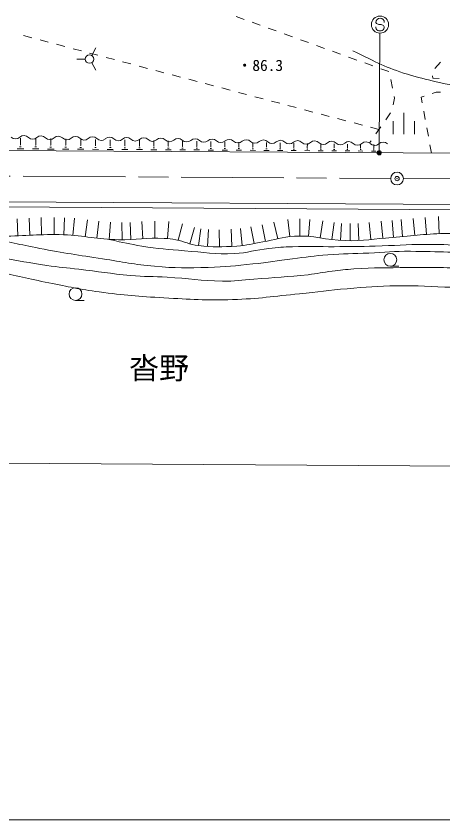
# Model space of a CAD drawing. Units: millimetres, scale not verified. Extents: x 40000 to 680000, y 20000 to 380000.
# Drawn here: x 214632 to 264553, y 205000 to 299059 of the extents above; entities that cross this region are included whole.
import ezdxf
from ezdxf.enums import TextEntityAlignment as Align

# ---------------------------------------------------------------- set-up
doc = ezdxf.new("R2010")
doc.units = ezdxf.units.MM
doc.header["$LTSCALE"] = 1000
doc.header["$PDMODE"] = 32
doc.header["$PDSIZE"] = 500
doc.linetypes.add('CHAIN', pattern=[18.5, 12, -1.5, 3.5, -1.5])
for name, color, linetype, lineweight in [('M-BGD', 7, 'Continuous', 13), ('M-BMK', 2, 'CHAIN', 13), ('M-BMK-SRVR', 3, 'Continuous', 13), ('M-STR-HTXT', 7, 'Continuous', 13), ('M-STR-STRC', 7, 'Continuous', 13), ('M-TTL-BAND', 7, 'Continuous', 13)]:
    doc.layers.add(name, color=color, linetype=linetype, lineweight=lineweight)
doc.styles.add('ＭＳ ゴシック', font='')
doc.styles.get('ＭＳ ゴシック').set_extended_font_data('MS Gothic')

msp = doc.modelspace()

# ---------------------------------------------------------------- linework, layer by layer
at = {"layer": 'M-BGD'}
for p, q in [((240362, 299013), (241302, 298673)), ((242243, 298334), (243183, 297994)), ((244124, 297654), (245064, 297314)), ((216462, 296522), (215495, 296778)), ((246005, 296974), (246945, 296634)), ((247886, 296295), (248826, 295955)), ((218396, 296011), (217429, 296266)), ((220329, 295500), (219363, 295755)), ((249767, 295615), (250707, 295275)), ((222263, 294988), (221296, 295244)), ((224197, 294477), (223230, 294733)), ((223474, 294463), (223974, 295329)), ((251648, 294935), (252588, 294595)), ((222724, 294030), (221724, 294030)), ((223474, 293597), (223974, 292731)), ((226130, 293966), (225163, 294222)), ((228064, 293455), (227097, 293711)), ((253529, 294255), (254469, 293916)), ((255409, 293576), (256350, 293236)), ((264274, 293671), (263593, 292939)), ((229997, 292944), (229030, 293199)), ((231931, 292433), (230964, 292688)), ((257290, 292896), (258231, 292556)), ((233864, 291921), (232898, 292177)), ((235798, 291410), (234831, 291666)), ((258479, 291626), (258666, 290643)), ((263339, 292071), (263374, 291808)), ((263374, 291808), (264108, 291765)), ((237732, 290899), (236765, 291155)), ((239665, 290388), (238698, 290644)), ((241599, 289877), (240632, 290132)), ((263291, 289986), (263744, 290137)), ((263744, 290137), (264267, 290137)), ((243532, 289366), (242565, 289621)), ((245466, 288855), (244499, 289110)), ((258895, 289439), (258730, 288683)), ((258853, 289661), (258895, 289439)), ((262007, 289558), (262343, 289670)), ((262124, 288922), (262007, 289558)), ((247399, 288343), (246433, 288599)), ((249333, 287832), (248366, 288088)), ((262486, 286955), (262305, 287939)), ((251267, 287321), (250300, 287577)), ((253200, 286810), (252233, 287065)), ((258433, 287743), (257860, 286923)), ((259998, 285256), (259998, 287756)), ((255134, 286299), (254167, 286554)), ((257067, 285788), (256101, 286043)), ((257288, 286103), (256715, 285283)), ((258748, 285256), (258748, 286756)), ((261248, 285256), (261248, 286756)), ((262848, 284988), (262667, 285972)), ((215146, 283990), (215151, 284784)), ((216923, 283972), (216928, 284751)), ((218689, 283955), (218694, 284718)), ((220444, 283938), (220449, 284686)), ((222188, 283920), (222193, 284654)), ((223922, 283903), (223927, 284622)), ((225645, 283886), (225650, 284590)), ((227358, 283869), (227362, 284559)), ((229060, 283853), (229064, 284527)), ((230752, 283836), (230756, 284496)), ((232433, 283819), (232437, 284465)), ((234105, 283803), (234108, 284434)), ((235766, 283786), (235769, 284404)), ((237416, 283770), (237420, 284373)), ((239057, 283754), (239061, 284343)), ((240688, 283738), (240692, 284313)), ((242309, 283722), (242312, 284283)), ((243920, 283706), (243923, 284253)), ((245521, 283690), (245524, 284224)), ((247112, 283674), (247116, 284194)), ((248694, 283659), (248697, 284165)), ((250266, 283643), (250269, 284136)), ((251829, 283628), (251831, 284107)), ((253381, 283612), (253384, 284079)), ((256143, 284463), (255966, 284211)), ((159211, 283666), (301231, 282786)), ((214751, 283522), (215536, 283517)), ((215047, 283755), (215243, 283754)), ((215122, 283990), (215171, 283990)), ((216533, 283511), (217307, 283506)), ((216825, 283741), (217018, 283740)), ((216899, 283973), (216947, 283972)), ((218305, 283500), (219068, 283495)), ((218592, 283727), (218783, 283726)), ((218665, 283955), (218713, 283955)), ((220065, 283489), (220817, 283484)), ((220349, 283713), (220537, 283711)), ((220421, 283938), (220468, 283938)), ((221815, 283478), (222556, 283473)), ((222094, 283699), (222280, 283697)), ((222165, 283921), (222212, 283920)), ((223554, 283467), (224285, 283463)), ((223829, 283685), (224012, 283684)), ((223899, 283903), (223945, 283903)), ((225283, 283456), (226003, 283452)), ((225554, 283671), (225734, 283670)), ((225623, 283886), (225668, 283886)), ((227000, 283446), (227710, 283441)), ((227268, 283657), (227445, 283656)), ((227336, 283870), (227380, 283869)), ((228708, 283435), (229407, 283431)), ((228971, 283643), (229146, 283642)), ((229038, 283853), (229082, 283852)), ((230405, 283425), (231094, 283420)), ((230665, 283630), (230837, 283629)), ((230730, 283836), (230773, 283836)), ((232092, 283414), (232770, 283410)), ((232347, 283616), (232517, 283615)), ((232412, 283819), (232455, 283819)), ((233768, 283404), (234436, 283400)), ((234020, 283603), (234187, 283602)), ((234084, 283803), (234125, 283803)), ((235434, 283394), (236092, 283389)), ((235682, 283589), (235847, 283588)), ((235745, 283786), (235786, 283786)), ((237090, 283383), (237738, 283379)), ((237334, 283576), (237496, 283575)), ((237396, 283770), (237437, 283770)), ((238736, 283373), (239374, 283369)), ((238976, 283563), (239136, 283562)), ((239037, 283754), (239077, 283754)), ((240372, 283363), (241000, 283359)), ((240608, 283550), (240765, 283549)), ((240668, 283738), (240708, 283738)), ((241998, 283353), (242616, 283349)), ((242231, 283537), (242385, 283536)), ((242290, 283722), (242328, 283722)), ((243614, 283343), (244222, 283339)), ((243843, 283524), (243995, 283523)), ((243901, 283706), (243939, 283706)), ((245220, 283333), (245818, 283329)), ((245445, 283511), (245595, 283510)), ((245502, 283690), (245540, 283690)), ((246816, 283323), (247404, 283319)), ((247038, 283498), (247185, 283497)), ((247094, 283674), (247131, 283674)), ((248403, 283313), (248981, 283310)), ((248621, 283486), (248765, 283485)), ((248676, 283659), (248712, 283659)), ((249979, 283303), (250548, 283300)), ((250194, 283473), (250336, 283472)), ((250248, 283643), (250284, 283643)), ((251547, 283294), (252106, 283290)), ((251758, 283460), (251897, 283459)), ((251811, 283628), (251846, 283628)), ((253104, 283284), (253654, 283281)), ((253312, 283448), (253449, 283447)), ((253364, 283612), (253399, 283612)), ((254653, 283275), (255193, 283271)), ((254856, 283435), (254991, 283435)), ((254908, 283597), (254942, 283597)), ((254925, 283597), (254928, 284050)), ((256191, 283265), (256722, 283262)), ((256391, 283423), (256524, 283422)), ((256442, 283582), (256475, 283582)), ((256459, 283582), (256462, 284022)), ((263210, 283022), (263029, 284005)), ((159180, 277666), (301154, 276786)), ((159177, 277066), (301146, 276186)), ((264106, 273600), (264027, 275599)), ((214828, 273350), (214751, 275348)), ((216241, 273415), (216144, 275413)), ((217617, 273474), (217554, 275473)), ((219091, 273493), (219105, 275493)), ((220198, 273468), (220286, 275466)), ((221288, 273401), (221455, 275394)), ((222730, 273243), (222983, 275227)), ((224089, 273067), (224327, 275052)), ((225532, 272930), (225659, 274926)), ((227032, 272887), (227016, 274887)), ((228061, 272918), (227962, 274915)), ((229450, 273008), (229320, 275004)), ((230868, 273069), (230850, 275068)), ((232349, 273022), (232513, 275015)), ((233606, 272825), (234082, 274768)), ((245235, 273009), (244779, 274957)), ((246632, 273266), (246414, 275254)), ((247827, 273326), (247830, 275326)), ((248828, 273282), (248996, 275275)), ((250195, 273108), (250497, 275085)), ((251568, 272904), (251815, 274889)), ((252579, 272807), (252704, 274803)), ((253715, 272776), (253712, 274776)), ((254729, 272803), (254626, 274800)), ((256112, 272914), (255913, 274904)), ((257534, 273061), (257343, 275052)), ((258755, 273161), (258608, 275156)), ((259836, 273249), (259659, 275241)), ((261278, 273387), (261084, 275378)), ((262648, 273512), (262491, 275506)), ((234963, 272414), (235518, 274336)), ((235952, 272203), (236235, 274183)), ((237016, 272097), (237155, 274092)), ((238416, 272061), (238388, 274061)), ((239876, 272120), (239769, 274117)), ((241085, 272204), (240866, 274192)), ((242469, 272432), (242087, 274396)), ((243812, 272683), (243426, 274646)), ((258404, 269788), (259404, 269788)), ((221584, 265778), (222584, 265778))]:
    msp.add_line(p, q, dxfattribs=at)
for centre, radius in [((223224, 294030), 500), ((258404, 270538), 750), ((221584, 266528), 750)]:
    msp.add_circle(centre, radius, dxfattribs=at)
for centre, start, end in [((215562, 284351), 45.34116, 132.5468), ((217562, 284314), 45.34116, 132.5468), ((219561, 284277), 45.34116, 132.5468), ((214581, 285419), 225.34116, 312.5468), ((216581, 285382), 225.34116, 312.5468), ((218581, 285345), 225.34116, 312.5468), ((220580, 285309), 225.34116, 312.5468), ((221561, 284240), 45.34116, 132.5468), ((222580, 285272), 225.34116, 312.5468), ((223560, 284204), 45.34116, 132.5468), ((224580, 285235), 225.34116, 312.5468), ((225560, 284167), 45.34116, 132.5468), ((226579, 285198), 225.34116, 312.5468), ((227560, 284130), 45.34116, 132.5468), ((228579, 285161), 225.34116, 312.5468), ((229559, 284093), 45.34116, 132.5468), ((230579, 285124), 225.34116, 312.5468), ((231559, 284056), 45.34116, 132.5468), ((232578, 285087), 225.34116, 312.5468), ((233559, 284019), 45.34116, 132.5468), ((234578, 285051), 225.34116, 312.5468), ((235558, 283982), 45.34116, 132.5468), ((236578, 285014), 225.34116, 312.5468), ((237558, 283946), 45.34116, 132.5468), ((238577, 284977), 225.34116, 312.5468), ((239558, 283909), 45.34116, 132.5468), ((240577, 284940), 225.34116, 312.5468), ((241557, 283872), 45.34116, 132.5468), ((242577, 284903), 225.34116, 312.5468), ((243557, 283835), 45.34116, 132.5468), ((244576, 284866), 225.34116, 312.5468), ((245557, 283798), 45.34116, 132.5468), ((246576, 284829), 225.34116, 312.5468), ((247556, 283761), 45.34116, 132.5468), ((248576, 284793), 225.34116, 312.5468), ((249556, 283724), 45.34116, 132.5468), ((250575, 284756), 225.34116, 312.5468), ((251556, 283687), 45.34116, 132.5468), ((252575, 284719), 225.34116, 312.5468), ((253555, 283651), 45.34116, 132.5468), ((254575, 284682), 225.34116, 312.5468), ((255555, 283614), 45.34116, 132.5468), ((256574, 284645), 225.34116, 312.5468), ((257555, 283577), 45.34116, 132.5468)]:
    msp.add_arc(centre, 725, start, end, dxfattribs=at)
for points, knots in [([(289295, 283845), (288808, 284763), (288597, 285127), (287962, 285797), (287249, 286548), (286741, 286900), (285800, 287332), (284856, 287766), (284259, 287870), (283231, 288022), (282164, 288179), (281547, 288064), (280474, 288178), (278775, 288359), (277823, 288490), (276150, 288836), (274732, 289130), (273962, 289403), (272547, 289713), (270686, 290122), (269626, 290268), (267753, 290622), (266199, 290916), (265316, 291020), (263774, 291374), (262455, 291677), (261716, 291855), (260422, 292251), (257811, 293050), (256925, 293583), (253999, 295008)], [0, 0, 0, 0, 1, 1, 1, 2, 2, 2, 3, 3, 3, 4, 4, 4, 5, 5, 5, 6, 6, 6, 7, 7, 7, 8, 8, 8, 9, 9, 9, 10, 10, 10, 10]), ([(345335, 247429), (345564, 251734), (345733, 252992), (345528, 256549), (345453, 257848), (345488, 258588), (345264, 259870), (345072, 260972), (345212, 261707), (344632, 262663), (344192, 263389), (343689, 263625), (342945, 264033), (341980, 264563), (341308, 264569), (340310, 265035), (337755, 266227), (336613, 267491), (333985, 268513), (332345, 269152), (331248, 268863), (329558, 269357), (328112, 269780), (327441, 270440), (325974, 270780), (323447, 271365), (321921, 270710), (319333, 270885), (317620, 271001), (316664, 271108), (314959, 271307), (312072, 271644), (310463, 271895), (307580, 272256), (305996, 272454), (305112, 272604), (303521, 272730), (295497, 273365), (290962, 272641), (282913, 272783), (279125, 272849), (277001, 272879), (273215, 273046), (270081, 273185), (268341, 273652), (265204, 273626), (262624, 273604), (261190, 273331), (258616, 273152), (256475, 273002), (255280, 272728), (253135, 272783), (250800, 272842), (249511, 273432), (247179, 273310), (245715, 273233), (244934, 272871), (243489, 272625), (242298, 272421), (241639, 272216), (240432, 272150), (238685, 272055), (237689, 271984), (235952, 272203), (234897, 272336), (234361, 272684), (233317, 272888), (232788, 272991), (232485, 273019), (231947, 273046), (229869, 273151), (228704, 272862), (226623, 272888), (224102, 272920), (222713, 273371), (220193, 273468), (217395, 273575), (215826, 273320), (213025, 273310), (211337, 273303), (210389, 273275), (208703, 273362), (206827, 273460), (205778, 273557), (203907, 273731), (202526, 273860), (201761, 274035), (200376, 274100), (197887, 274218), (196489, 273860), (193999, 273942), (191709, 274018), (190430, 274162), (188148, 274364), (185551, 274594), (184106, 274836), (181507, 275049), (179091, 275247), (177714, 275124), (175315, 275471), (174605, 275574), (174072, 275439), (173534, 275912), (173160, 276241), (173015, 276506), (172839, 276981)], [0, 0, 0, 0, 1, 1, 1, 2, 2, 2, 3, 3, 3, 4, 4, 4, 5, 5, 5, 6, 6, 6, 7, 7, 7, 8, 8, 8, 9, 9, 9, 10, 10, 10, 11, 11, 11, 12, 12, 12, 13, 13, 13, 14, 14, 14, 15, 15, 15, 16, 16, 16, 17, 17, 17, 18, 18, 18, 19, 19, 19, 20, 20, 20, 21, 21, 21, 22, 22, 22, 23, 23, 23, 24, 24, 24, 25, 25, 25, 26, 26, 26, 27, 27, 27, 28, 28, 28, 29, 29, 29, 30, 30, 30, 31, 31, 31, 32, 32, 32, 33, 33, 33, 34, 34, 34, 35, 35, 35, 35]), ([(124587, 273302), (125109, 273316), (125615, 273292), (126275, 273206), (127605, 273032), (128311, 272698), (129563, 272216), (130994, 271666), (131739, 271222), (133105, 270525), (134417, 269855), (135140, 269456), (136425, 268737), (137882, 267922), (138667, 267408), (140127, 266599), (141289, 265955), (141913, 265539), (143128, 265003), (144117, 264566), (144647, 264196), (145713, 264013), (146438, 263889), (146865, 263936), (147596, 264013), (148318, 264090), (148750, 264106), (149416, 264396), (150341, 264801), (150745, 265251), (151522, 265897), (152295, 266539), (152586, 267054), (153342, 267716), (154124, 268401), (154629, 268703), (155448, 269344), (156189, 269924), (156544, 270330), (157331, 270844), (158486, 271597), (159137, 272051), (160427, 272536), (161475, 272929), (162103, 273041), (163204, 273238), (164316, 273437), (164949, 273513), (166077, 273557), (167336, 273606), (168044, 273519), (169301, 273429), (170738, 273327), (171534, 273153), (172971, 273046), (174365, 272943), (175150, 272977), (176546, 272919), (178379, 272841), (179403, 272723), (181238, 272695), (182635, 272674), (183416, 272772), (184813, 272823), (187182, 272908), (188507, 273071), (190877, 273046), (192212, 273032), (192958, 272953), (194292, 272919), (196399, 272864), (197589, 273080), (199687, 272887), (201154, 272751), (201963, 272558), (203421, 272344), (205616, 272022), (206854, 271895), (209039, 271514), (210539, 271252), (211370, 271053), (212869, 270780), (214958, 270400), (216131, 270198), (218231, 269886), (219684, 269670), (220507, 269616), (221965, 269439), (224322, 269155), (225634, 268924), (227998, 268705), (229676, 268550), (230626, 268620), (232307, 268514), (234827, 268355), (236230, 268089), (238754, 268035), (240204, 268004), (241011, 268185), (242457, 268290), (244927, 268470), (246315, 268529), (248777, 268801), (249879, 268923), (250485, 269080), (251585, 269216), (252580, 269339), (253139, 269408), (254139, 269471), (256591, 269627), (257970, 269612), (260427, 269631), (263357, 269654), (264999, 269643), (267928, 269535), (268333, 269520), (268699, 269506), (269044, 269492)], [0, 0, 0, 0, 1, 1, 1, 2, 2, 2, 3, 3, 3, 4, 4, 4, 5, 5, 5, 6, 6, 6, 7, 7, 7, 8, 8, 8, 9, 9, 9, 10, 10, 10, 11, 11, 11, 12, 12, 12, 13, 13, 13, 14, 14, 14, 15, 15, 15, 16, 16, 16, 17, 17, 17, 18, 18, 18, 19, 19, 19, 20, 20, 20, 21, 21, 21, 22, 22, 22, 23, 23, 23, 24, 24, 24, 25, 25, 25, 26, 26, 26, 27, 27, 27, 28, 28, 28, 29, 29, 29, 30, 30, 30, 31, 31, 31, 32, 32, 32, 33, 33, 33, 34, 34, 34, 35, 35, 35, 36, 36, 36, 37, 37, 37, 38, 38, 38, 39, 39, 39, 39]), ([(211012, 273300), (214056, 272562), (214888, 272368), (217395, 271874), (220253, 271309), (221876, 271105), (224755, 270658), (227125, 270290), (228443, 269996), (230832, 269780), (233275, 269560), (234659, 269573), (237111, 269645), (239148, 269705), (240285, 269834), (242311, 270051), (244136, 270245), (245148, 270435), (246970, 270658), (248577, 270855), (249474, 271006), (251089, 271131), (252957, 271275), (254010, 271255), (255883, 271334), (257782, 271413), (258844, 271561), (260745, 271536), (264152, 271491), (266074, 271488), (269455, 271063), (271395, 270820), (272477, 270618), (274384, 270186), (276325, 269746), (277380, 269370), (279313, 268903), (281049, 268483), (282030, 268289), (283770, 267890), (284905, 267629), (285513, 267304), (286673, 267215), (287676, 267137), (288247, 267253), (289239, 267417), (290855, 267684), (291694, 268135), (293291, 268498), (294809, 268842), (295658, 269088), (297207, 269240), (298257, 269344), (298853, 269278), (299908, 269308), (301491, 269353), (302381, 269573), (303959, 269443), (305528, 269313), (306384, 269053), (307943, 268835), (310496, 268479), (311935, 268343), (314493, 268025), (316392, 267789), (317500, 267890), (319355, 267417), (321434, 266888), (322531, 266342), (324486, 265459), (326755, 264435), (328114, 263975), (330158, 262556), (331431, 261672), (332203, 261144), (333062, 259855), (333722, 258863), (333936, 258351), (334345, 257086)], [0, 0, 0, 0, 1, 1, 1, 2, 2, 2, 3, 3, 3, 4, 4, 4, 5, 5, 5, 6, 6, 6, 7, 7, 7, 8, 8, 8, 9, 9, 9, 10, 10, 10, 11, 11, 11, 12, 12, 12, 13, 13, 13, 14, 14, 14, 15, 15, 15, 16, 16, 16, 17, 17, 17, 18, 18, 18, 19, 19, 19, 20, 20, 20, 21, 21, 21, 22, 22, 22, 23, 23, 23, 24, 24, 24, 25, 25, 25, 26, 26, 26, 26]), ([(337181, 256141), (337020, 257666), (336869, 258381), (336235, 259652), (335395, 261338), (334376, 261979), (332859, 263096), (331757, 263907), (330947, 264051), (329686, 264581), (328362, 265138), (327602, 265404), (326242, 265864), (324519, 266447), (323535, 266717), (321785, 267215), (320266, 267646), (319415, 267901), (317869, 268227), (315854, 268653), (314699, 268753), (312670, 269105), (309846, 269596), (308285, 270006), (305445, 270388), (304212, 270554), (303513, 270581), (302271, 270658), (301112, 270730), (300460, 270856), (299300, 270793), (298023, 270724), (297313, 270576), (296059, 270321), (294479, 269999), (293635, 269650), (292075, 269240), (290943, 268943), (290340, 268580), (289172, 268498), (287719, 268395), (286896, 268602), (285458, 268835), (283841, 269098), (282993, 269509), (281407, 269916), (279145, 270495), (277891, 270886), (275600, 271334), (274007, 271644), (273094, 271703), (271481, 271874), (269666, 272065), (268644, 272112), (266822, 272211), (265135, 272303), (264189, 272344), (262500, 272346), (260204, 272349), (258921, 272197), (256626, 272144), (254753, 272100), (253704, 272087), (251832, 272076), (249933, 272066), (248868, 272137), (246970, 272076), (245886, 272041), (245279, 271992), (244201, 271874), (242611, 271699), (241748, 271349), (240150, 271266), (237881, 271148), (236607, 271414), (234343, 271604), (232387, 271767), (231283, 271821), (229346, 272144), (227846, 272394), (227325, 272503), (225532, 272930)], [0, 0, 0, 0, 1, 1, 1, 2, 2, 2, 3, 3, 3, 4, 4, 4, 5, 5, 5, 6, 6, 6, 7, 7, 7, 8, 8, 8, 9, 9, 9, 10, 10, 10, 11, 11, 11, 12, 12, 12, 13, 13, 13, 14, 14, 14, 15, 15, 15, 16, 16, 16, 17, 17, 17, 18, 18, 18, 19, 19, 19, 20, 20, 20, 21, 21, 21, 22, 22, 22, 23, 23, 23, 24, 24, 24, 25, 25, 25, 26, 26, 26, 27, 27, 27, 27]), ([(154010, 265838), (154956, 266902), (155335, 267289), (156353, 268011), (157556, 268864), (158402, 269061), (159762, 269631), (161117, 270198), (161872, 270560), (163299, 270909), (164406, 271180), (165057, 271241), (166197, 271250), (167117, 271257), (167638, 271180), (168540, 270994), (169577, 270780), (170105, 270453), (171140, 270227), (172177, 270001), (172763, 269846), (173824, 269801), (175160, 269744), (175915, 269875), (177233, 270099), (178324, 270285), (178889, 270588), (179960, 270866), (181253, 271203), (181958, 271509), (183284, 271676), (184408, 271818), (185049, 271774), (186182, 271804), (187796, 271846), (188701, 271889), (190315, 271846), (191951, 271803), (192862, 271663), (194491, 271505), (196692, 271293), (197922, 271145), (200116, 270866), (202717, 270536), (204166, 270293), (206763, 269929), (208910, 269628), (210126, 269543), (212260, 269162), (214705, 268725), (216045, 268325), (218481, 267841), (220771, 267386), (222049, 267089), (224362, 266776), (227293, 266378), (228951, 266260), (231904, 266094), (235046, 265917), (236813, 265771), (239958, 265881), (243030, 265987), (244739, 266265), (247798, 266563), (249964, 266773), (251169, 266982), (253338, 267159), (255598, 267344), (256866, 267465), (259133, 267500), (261697, 267539), (263132, 267391), (265695, 267330), (267975, 267275), (269261, 267398), (271533, 267202), (273913, 266996), (275246, 266800), (277584, 266307), (279974, 265802), (281238, 265199), (283635, 264730), (285003, 264463), (285780, 264198), (287172, 264261), (288509, 264322), (289235, 264597), (290538, 264901), (292017, 265245), (292804, 265601), (294288, 265923), (296082, 266313), (297107, 266451), (298933, 266648), (300854, 266855), (301948, 267004), (303876, 266861), (306465, 266669), (307866, 266157), (310438, 265795), (311797, 265604), (312580, 265649), (313932, 265412), (315781, 265087), (316867, 265021), (318619, 264347), (320577, 263593), (321312, 263005), (323221, 261577)], [0, 0, 0, 0, 1, 1, 1, 2, 2, 2, 3, 3, 3, 4, 4, 4, 5, 5, 5, 6, 6, 6, 7, 7, 7, 8, 8, 8, 9, 9, 9, 10, 10, 10, 11, 11, 11, 12, 12, 12, 13, 13, 13, 14, 14, 14, 15, 15, 15, 16, 16, 16, 17, 17, 17, 18, 18, 18, 19, 19, 19, 20, 20, 20, 21, 21, 21, 22, 22, 22, 23, 23, 23, 24, 24, 24, 25, 25, 25, 26, 26, 26, 27, 27, 27, 28, 28, 28, 29, 29, 29, 30, 30, 30, 31, 31, 31, 32, 32, 32, 33, 33, 33, 34, 34, 34, 35, 35, 35, 36, 36, 36, 36])]:
    msp.add_open_spline(points, degree=3, knots=knots, dxfattribs=at)
at = {"layer": 'M-BMK'}
for p, q in [((159945, 280661), (258444, 280051)), ((259943, 280042), (301193, 279786))]:
    msp.add_line(p, q, dxfattribs=at)
at = {"layer": 'M-BMK-SRVR'}
msp.add_circle((259193, 280046), 750, dxfattribs=at)
msp.add_point((259193, 280046), dxfattribs=at)
at = {"layer": 'M-STR-HTXT'}
msp.add_line((61036, 247673), (344305, 245919), dxfattribs=at)
at = {"layer": 'M-STR-STRC'}
for p, q in [((256801, 298200), (256701, 298318)), ((257046, 298060), (256801, 298200)), ((257346, 298058), (257046, 298060)), ((257592, 297946), (257346, 298058)), ((257697, 297810), (257592, 297946)), ((257104, 283209), (257190, 297059))]:
    msp.add_line(p, q, dxfattribs=at)
for centre, radius in [((257196, 298059), 1000), ((257103, 283059), 150), ((257103, 283059), 120), ((257103, 283059), 90), ((257103, 283059), 60), ((257103, 283059), 30)]:
    msp.add_circle(centre, radius, dxfattribs=at)
for centre, start, end in [((257201, 298314), 359.55488, 179.55488), ((257197, 297814), 179.55488, 359.55488)]:
    msp.add_arc(centre, 500, start, end, dxfattribs=at)
msp.add_point((257103, 283059), dxfattribs=at)
at = {"layer": 'M-TTL-BAND'}
msp.add_line((40000, 205000), (579000, 205000), dxfattribs=at)

# ---------------------------------------------------------------- texts
at = {"layer": 'M-BGD', "style": 'ＭＳ ゴシック'}
msp.add_text('・86.3', height=1320, dxfattribs=at).set_placement((240465, 293294), align=Align.MIDDLE_LEFT)
msp.add_text('沓野', height=2566, dxfattribs=at).set_placement((231360, 257868), align=Align.MIDDLE_CENTER)

doc.saveas('drawing.dxf')
